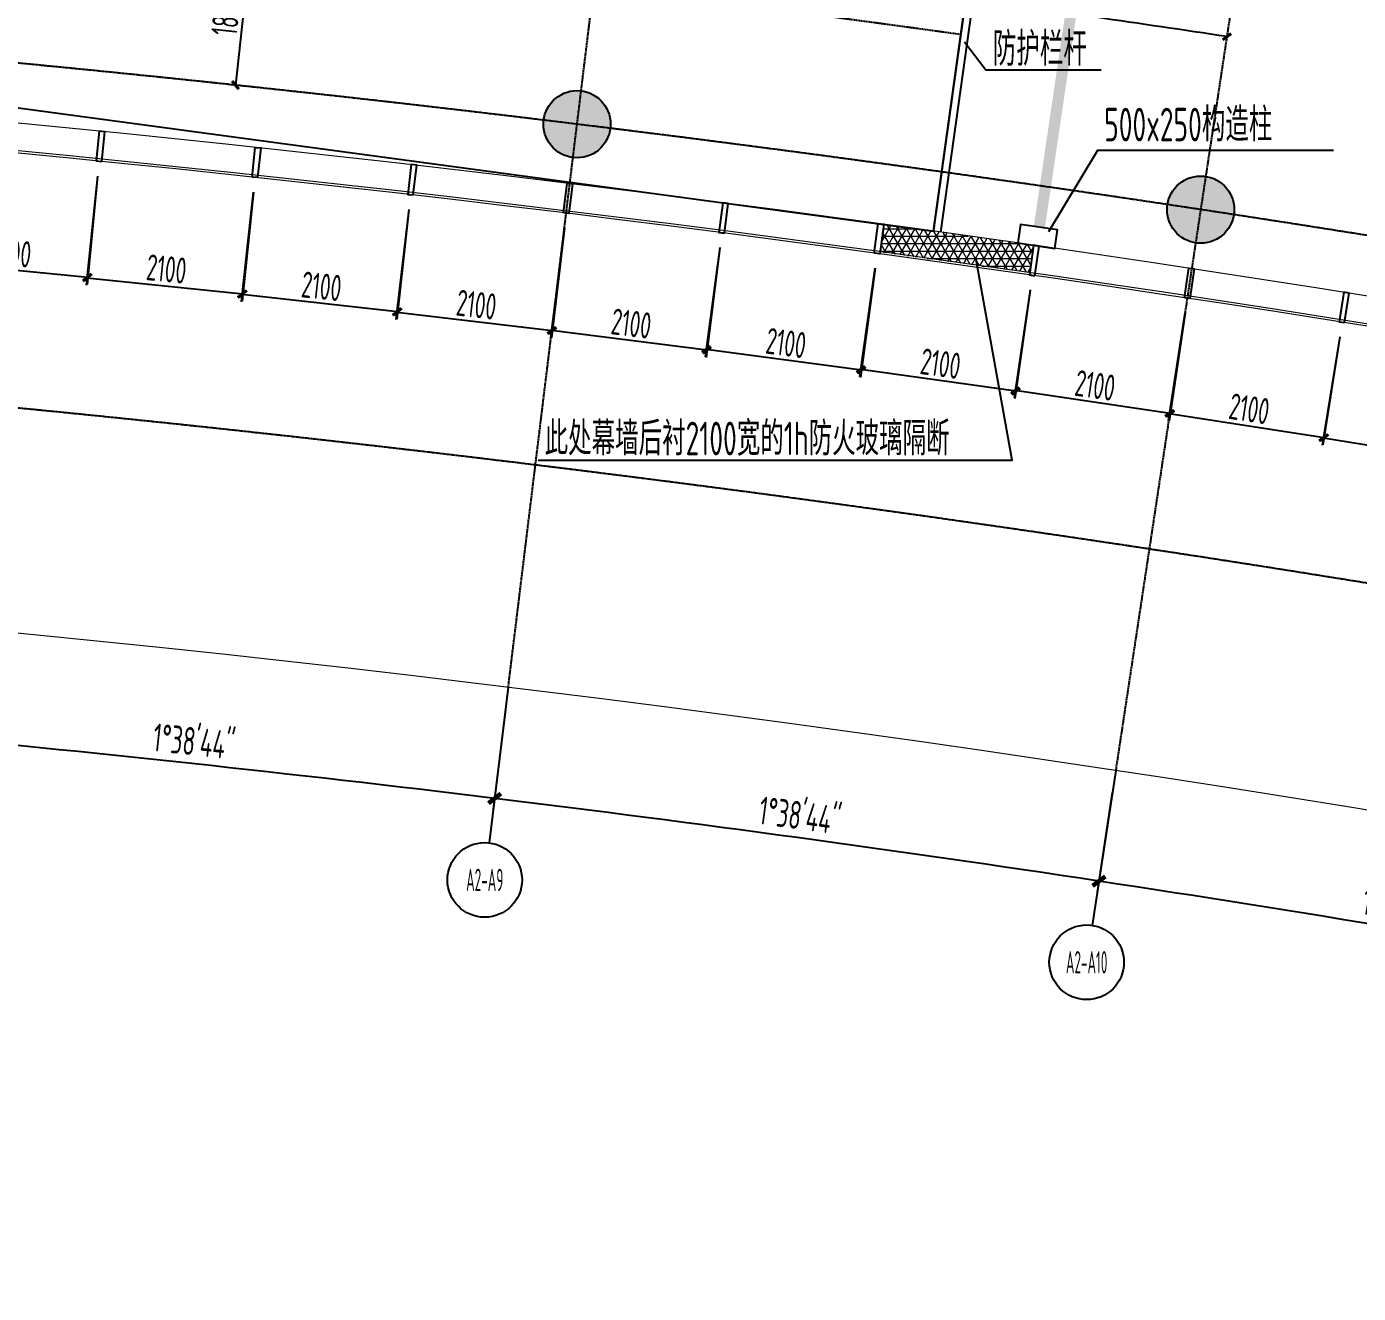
# Model space of a CAD drawing. Header units: millimetres. Extents: x 11515858 to 24947533, y -12784974 to -6116114.
# Drawn here: x 11806993 to 11824839, y -6418313 to -6401342 of the extents above; entities that cross this region are included whole.
import ezdxf
from ezdxf.enums import TextEntityAlignment as Align

# ---------------------------------------------------------------- set-up
doc = ezdxf.new("R2010")
doc.units = ezdxf.units.MM
doc.header["$LTSCALE"] = 10
for name, pattern in [('A2-RG-AXIS$0$CENTER', [2, 1.25, -0.25, 0.25, -0.25]), ('A2-RG-AXIS$0$DOTE', [2.42, 2, -0.2, 0.02, -0.2]), ('A2-RI-F2$0$HIDDEN2', [0.1875, 0.125, -0.0625]), ('A2-RV-F2$0$HIDDEN2', [0.1875, 0.125, -0.0625])]:
    doc.linetypes.add(name, pattern=pattern)
for name, color, linetype in [('A2-RB-F2$0$$34$A-DIMS-100', 1, 'Continuous'), ('A2-RB-F2$0$A-DIMS-100', 1, 'Continuous'), ('A2-RG-AXIS$0$A-AXIS', 1, 'Continuous'), ('A2-RG-AXIS$0$A-DIMS-100', 1, 'Continuous'), ('A2-RG-AXIS$0$A-GRID', 1, 'A2-RG-AXIS$0$CENTER'), ('A2-RG-AXIS$0$A-SYMB', 4, 'Continuous'), ('A2-RI-F2$0$A-COLS-PLAN-C', 7, 'Continuous'), ('A2-RI-F2$0$A-FIRE', 30, 'Continuous'), ('A2-RI-F2$0$A-STRS', 50, 'Continuous'), ('A2-RI-F2$0$A-STRS-HRAL', 80, 'Continuous'), ('A2-RI-F2$0$A-SYMB', 4, 'Continuous'), ('A2-RI-F2$0$A-SYMB-AREA', 4, 'Continuous'), ('A2-RI-F2$0$A-SYMB-NAME', 4, 'Continuous'), ('A2-RI-F2$0$A-SYMB-VOID', 35, 'Continuous'), ('A2-RI-F2$0$an-flor-abov', 2, 'A2-RI-F2$0$HIDDEN2'), ('A2-RI-F2$0$an-wndw-mull-v', 3, 'Continuous'), ('A2-RS-F2$0$A-HATH-GRAY', 8, 'Continuous'), ('A2-RS-F2$0$A-WALL-CONC', 6, 'Continuous'), ('A2-RV-F2$0$an-flor-abov', 2, 'A2-RV-F2$0$HIDDEN2')]:
    doc.layers.add(name, color=color, linetype=linetype)
for name, color, linetype, lineweight in [('A2-RI-F2$0$A-DETL-LLIN', 3, 'Continuous', 5), ('A2-RI-F2$0$A-FLOR-STRS', 2, 'Continuous', 5), ('A2-RI-F2$0$A-GLAZ', 140, 'Continuous', 5)]:
    doc.layers.add(name, color=color, linetype=linetype, lineweight=lineweight)
doc.styles.add('A2-RB-F2$0$$0$XD2008', font='hzs.shx', dxfattribs={"width": 0.7, "bigfont": 'hztxt.shx'})
doc.styles.add('A2-RB-F2$0$XD2008', font='hzs.shx', dxfattribs={"width": 0.7, "bigfont": 'hztxt.shx'})
doc.styles.add('A2-RG-AXIS$0$ECADI', font='hzs.shx', dxfattribs={"width": 0.7, "bigfont": 'hztxt.shx'})
doc.styles.add('A2-RG-AXIS$0$XD2008', font='hzs.shx', dxfattribs={"width": 0.7, "bigfont": 'hztxt.shx'})
doc.styles.add('A2-RI-F2$0$ECADI', font='hzs.shx', dxfattribs={"width": 0.7, "bigfont": 'hztxt.shx'})
doc.dimstyles.new('A2-RB-F2$0$$0$XD100$0', dxfattribs={"dimscale": 100, "dimtxt": 3.5, "dimasz": 1, "dimexe": 1, "dimexo": 2, "dimgap": 0.5, "dimtad": 1, "dimdec": 0, "dimdsep": 46, "dimtxsty": 'A2-RB-F2$0$$0$XD2008', "dimblk1": 'A2-RB-F2$0$$20$_ArchTick', "dimblk2": 'A2-RB-F2$0$$20$_ArchTick', "dimsah": 1, "dimcen": 2.5, "dimclrt": 4, "dimaunit": 1, "dimadec": 0, "dimazin": 0, "dimtfac": 1, "dimtdec": 0, "dimtix": 1, "dimtmove": 2, "dimatfit": 3, "dimfxl": 0, "dimtolj": 1, "dimtzin": 0, "dimarcsym": 0})
doc.dimstyles.new('A2-RB-F2$0$XD100$0', dxfattribs={"dimscale": 100, "dimtxt": 3.5, "dimasz": 1, "dimexe": 1, "dimexo": 2, "dimgap": 0.5, "dimtad": 1, "dimdec": 0, "dimdsep": 46, "dimtxsty": 'A2-RB-F2$0$XD2008', "dimblk1": 'A2-RB-F2$0$_ArchTick', "dimblk2": 'A2-RB-F2$0$_ArchTick', "dimsah": 1, "dimcen": 2.5, "dimclrt": 4, "dimaunit": 1, "dimadec": 0, "dimazin": 0, "dimtfac": 1, "dimtdec": 0, "dimtix": 1, "dimtmove": 1, "dimatfit": 3, "dimfxl": 0, "dimtolj": 1, "dimtzin": 0, "dimarcsym": 0})
doc.dimstyles.new('A2-RG-AXIS$0$XD150', dxfattribs={"dimscale": 300, "dimtxt": 2.5, "dimasz": 1.5, "dimexe": 1, "dimexo": 2, "dimgap": 0.5, "dimtad": 1, "dimdec": 0, "dimdsep": 46, "dimtxsty": 'A2-RG-AXIS$0$XD2008', "dimcen": 2.5, "dimclrt": 4, "dimaunit": 1, "dimadec": 3, "dimazin": 0, "dimtfac": 1, "dimtdec": 0, "dimtmove": 2, "dimatfit": 3, "dimfxl": 0, "dimtolj": 1, "dimtzin": 0, "dimarcsym": 0})

# ---------------------------------------------------------------- blocks, each defined once
blk = doc.blocks.new('A2-RG-AXIS$0$ECADI-TAG-GRID')
at = {"color": 13}
blk.add_circle((0, 0), 5, dxfattribs=at)
at = {"style": 'A2-RG-AXIS$0$ECADI', "width": 0.7}
blk.add_attdef('GRID', text='', height=5, dxfattribs=at).set_placement((0, 0), align=Align.MIDDLE)
blk = doc.blocks.new('A2-RG-AXIS$0$_ArchTick')
at = {"color": 0, "linetype": 'ByBlock', "const_width": 0.4}
blk.add_lwpolyline([(-0.5, -0.5), (0.5, 0.5)], dxfattribs=at)
blk = doc.blocks.new('*D1226')
at = {"layer": 'A2-RG-AXIS$0$A-DIMS-100', "color": 0, "lineweight": -2, "ltscale": 3, "transparency": 16777216}
for p, q in [((11821542, -6411603), (11821340, -6412938)), ((11829639, -6412949), (11829398, -6414278))]:
    blk.add_line(p, q, dxfattribs=at)
blk.add_arc((11778731, -6694179), 284600, 79.7395, 81.38492, dxfattribs=at)
at = {"layer": 'Defpoints', "color": 0, "ltscale": 3, "transparency": 16777216}
for p in [(11821587, -6411307), (11829692, -6412654), (11826742, -6413658), (11778731, -6694179)]:
    blk.add_point(p, dxfattribs=at)
at = {"layer": 'A2-RG-AXIS$0$A-DIMS-100', "color": 0, "lineweight": -2, "ltscale": 3, "transparency": 16777216, "xscale": 150, "yscale": 150, "zscale": 150}
for p, rotation in [((11821363, -6412790), 171.3849162593364), ((11829425, -6414130), 349.7394974973187)]:
    blk.add_blockref('A2-RG-AXIS$0$_ArchTick', p, dxfattribs=dict(at, rotation=rotation))
at = {"layer": 'A2-RG-AXIS$0$A-DIMS-100', "color": 4, "ltscale": 3, "transparency": 16777216, "insert": (11825447, -6413137), "char_height": 375, "attachment_point": 5, "rotation": 350.5622, "style": 'A2-RG-AXIS$0$XD2008'}
blk.add_mtext('\\A1;1°38\'44"', dxfattribs=at)
blk = doc.blocks.new('*D1228')
at = {"layer": 'A2-RG-AXIS$0$A-DIMS-100', "color": 0, "lineweight": -2, "ltscale": 3, "transparency": 16777216}
for p, q in [((11813411, -6410491), (11813247, -6411831)), ((11821542, -6411603), (11821340, -6412938))]:
    blk.add_line(p, q, dxfattribs=at)
blk.add_arc((11778731, -6694179), 284600, 81.38492, 83.03034, dxfattribs=at)
at = {"layer": 'Defpoints', "color": 0, "ltscale": 3, "transparency": 16777216}
for p in [(11813447, -6410193), (11821587, -6411307), (11818667, -6412395), (11778731, -6694179)]:
    blk.add_point(p, dxfattribs=at)
at = {"layer": 'A2-RG-AXIS$0$A-DIMS-100', "color": 0, "lineweight": -2, "ltscale": 3, "transparency": 16777216, "xscale": 150, "yscale": 150, "zscale": 150}
for p, rotation in [((11813265, -6411682), 173.0303374560399), ((11821363, -6412790), 351.3849186940221)]:
    blk.add_blockref('A2-RG-AXIS$0$_ArchTick', p, dxfattribs=dict(at, rotation=rotation))
at = {"layer": 'A2-RG-AXIS$0$A-DIMS-100', "color": 4, "ltscale": 3, "transparency": 16777216, "insert": (11817358, -6411911), "char_height": 375, "attachment_point": 5, "rotation": 352.2076, "style": 'A2-RG-AXIS$0$XD2008'}
blk.add_mtext('\\A1;1°38\'44"', dxfattribs=at)
blk = doc.blocks.new('*D1236')
at = {"layer": 'A2-RG-AXIS$0$A-DIMS-100', "color": 0, "lineweight": -2, "ltscale": 3, "transparency": 16777216}
for p, q in [((11805251, -6409612), (11805125, -6410956)), ((11813411, -6410491), (11813247, -6411831))]:
    blk.add_line(p, q, dxfattribs=at)
blk.add_arc((11778731, -6694179), 284600, 83.03033, 84.67575, dxfattribs=at)
at = {"layer": 'Defpoints', "color": 0, "ltscale": 3, "transparency": 16777216}
for p in [(11805278, -6409313), (11813447, -6410193), (11810559, -6411364), (11778731, -6694179)]:
    blk.add_point(p, dxfattribs=at)
at = {"layer": 'A2-RG-AXIS$0$A-DIMS-100', "color": 0, "lineweight": -2, "ltscale": 3, "transparency": 16777216, "xscale": 150, "yscale": 150, "zscale": 150}
for p, rotation in [((11805139, -6410807), 174.6757533726868), ((11813265, -6411682), 353.0303346106688)]:
    blk.add_blockref('A2-RG-AXIS$0$_ArchTick', p, dxfattribs=dict(at, rotation=rotation))
at = {"layer": 'A2-RG-AXIS$0$A-DIMS-100', "color": 4, "ltscale": 3, "transparency": 16777216, "insert": (11809237, -6410919), "char_height": 375, "attachment_point": 5, "rotation": 353.853, "style": 'A2-RG-AXIS$0$XD2008'}
blk.add_mtext('\\A1;1°38\'44"', dxfattribs=at)
blk = doc.blocks.new('A2-RV-F2')
at = {"layer": 'A2-RV-F2$0$an-flor-abov', "ltscale": 2}
blk.add_lwpolyline([(11810693, -6400358, -0.007515), (11819510, -6401448, -0.007515)], format="xyb", dxfattribs=at)
blk = doc.blocks.new('A2-RB-F2$0$$20$_ArchTick')
at = {"color": 0, "linetype": 'ByBlock', "const_width": 0.4}
blk.add_lwpolyline([(-0.5, -0.5), (0.5, 0.5)], dxfattribs=at)
blk = doc.blocks.new('*D1801')
at = {"layer": 'A2-RB-F2$0$$34$A-DIMS-100', "color": 0, "lineweight": -2, "transparency": 16777216}
blk.add_arc((11780047, -6685490), 287255, 81.38492, 82.0901, dxfattribs=at)
at = {"layer": 'Defpoints', "color": 0, "transparency": 16777216}
for p in [(11827609, -6371560), (11819813, -6399277), (11821911, -6401302), (11819125, -6404229), (11821587, -6411307)]:
    blk.add_point(p, dxfattribs=at)
at = {"layer": 'A2-RB-F2$0$$34$A-DIMS-100', "color": 0, "lineweight": -2, "transparency": 16777216, "xscale": 100, "yscale": 100, "zscale": 100}
for p, rotation in [((11819578, -6400968), 172.090097648536), ((11823077, -6401477), 351.3849183288015)]:
    blk.add_blockref('A2-RB-F2$0$$20$_ArchTick', p, dxfattribs=dict(at, rotation=rotation))
at = {"layer": 'A2-RB-F2$0$$34$A-DIMS-100', "color": 4, "transparency": 16777216, "insert": (11821365, -6400961), "char_height": 350, "attachment_point": 5, "rotation": 351.7375, "style": 'A2-RB-F2$0$$0$XD2008'}
blk.add_mtext('\\A1;0°42\'19"', dxfattribs=at)
blk = doc.blocks.new('A2-RB-F2$0$_ArchTick')
at = {"color": 0, "linetype": 'ByBlock', "const_width": 0.4}
blk.add_lwpolyline([(-0.5, -0.5), (0.5, 0.5)], dxfattribs=at)
blk = doc.blocks.new('*D1828')
at = {"layer": 'A2-RB-F2$0$A-DIMS-100', "color": 0, "lineweight": -2, "transparency": 16777216}
for p, q in [((11820439, -6404870), (11820226, -6406317)), ((11822517, -6405177), (11822303, -6406624)), ((11822318, -6406525), (11820240, -6406218))]:
    blk.add_line(p, q, dxfattribs=at)
at = {"layer": 'Defpoints', "color": 0, "transparency": 16777216}
for p in [(11820468, -6404673), (11822546, -6404979), (11820240, -6406218)]:
    blk.add_point(p, dxfattribs=at)
at = {"layer": 'A2-RB-F2$0$A-DIMS-100', "color": 0, "lineweight": -2, "transparency": 16777216, "xscale": 100, "yscale": 100, "zscale": 100}
for p, rotation in [((11820240, -6406218), 171.609136579774), ((11822318, -6406525), 351.609136579774)]:
    blk.add_blockref('A2-RB-F2$0$_ArchTick', p, dxfattribs=dict(at, rotation=rotation))
at = {"layer": 'A2-RB-F2$0$A-DIMS-100', "color": 4, "transparency": 16777216, "insert": (11821312, -6406149), "char_height": 350, "attachment_point": 5, "rotation": 351.6091, "style": 'A2-RB-F2$0$XD2008'}
blk.add_mtext('\\A1;2100', dxfattribs=at)
blk = doc.blocks.new('*D1829')
at = {"layer": 'A2-RB-F2$0$A-DIMS-100', "color": 0, "lineweight": -2, "transparency": 16777216}
for p, q in [((11818361, -6404578), (11818156, -6406033)), ((11820441, -6404871), (11820236, -6406326)), ((11820250, -6406227), (11818170, -6405934))]:
    blk.add_line(p, q, dxfattribs=at)
at = {"layer": 'Defpoints', "color": 0, "transparency": 16777216}
for p in [(11818389, -6404380), (11820468, -6404673), (11818170, -6405934)]:
    blk.add_point(p, dxfattribs=at)
at = {"layer": 'A2-RB-F2$0$A-DIMS-100', "color": 0, "lineweight": -2, "transparency": 16777216, "xscale": 100, "yscale": 100, "zscale": 100}
for p, rotation in [((11818170, -6405934), 171.9833880863437), ((11820250, -6406227), 351.9833880863437)]:
    blk.add_blockref('A2-RB-F2$0$_ArchTick', p, dxfattribs=dict(at, rotation=rotation))
at = {"layer": 'A2-RB-F2$0$A-DIMS-100', "color": 4, "transparency": 16777216, "insert": (11819241, -6405857), "char_height": 350, "attachment_point": 5, "rotation": 351.9834, "style": 'A2-RB-F2$0$XD2008'}
blk.add_mtext('\\A1;2100', dxfattribs=at)
blk = doc.blocks.new('*D1830')
at = {"layer": 'A2-RB-F2$0$A-DIMS-100', "color": 0, "lineweight": -2, "transparency": 16777216}
for p, q in [((11816281, -6404301), (11816086, -6405765)), ((11818363, -6404578), (11818168, -6406042)), ((11818181, -6405943), (11816099, -6405666))]:
    blk.add_line(p, q, dxfattribs=at)
at = {"layer": 'Defpoints', "color": 0, "transparency": 16777216}
for p in [(11816307, -6404102), (11818389, -6404380), (11816099, -6405666)]:
    blk.add_point(p, dxfattribs=at)
at = {"layer": 'A2-RB-F2$0$A-DIMS-100', "color": 0, "lineweight": -2, "transparency": 16777216, "xscale": 100, "yscale": 100, "zscale": 100}
for p, rotation in [((11816099, -6405666), 172.4133045520868), ((11818181, -6405943), 352.4133045520867)]:
    blk.add_blockref('A2-RB-F2$0$_ArchTick', p, dxfattribs=dict(at, rotation=rotation))
at = {"layer": 'A2-RB-F2$0$A-DIMS-100', "color": 4, "transparency": 16777216, "insert": (11817170, -6405581), "char_height": 350, "attachment_point": 5, "rotation": 352.4133, "style": 'A2-RB-F2$0$XD2008'}
blk.add_mtext('\\A1;2100', dxfattribs=at)
blk = doc.blocks.new('*D1831')
at = {"layer": 'A2-RB-F2$0$A-DIMS-100', "color": 0, "lineweight": -2, "transparency": 16777216}
for p, q in [((11814199, -6404039), (11814013, -6405512)), ((11816282, -6404301), (11816097, -6405774)), ((11816109, -6405675), (11814026, -6405412))]:
    blk.add_line(p, q, dxfattribs=at)
at = {"layer": 'Defpoints', "color": 0, "transparency": 16777216}
for p in [(11814224, -6403840), (11816307, -6404102), (11814026, -6405412)]:
    blk.add_point(p, dxfattribs=at)
at = {"layer": 'A2-RB-F2$0$A-DIMS-100', "color": 0, "lineweight": -2, "transparency": 16777216, "xscale": 100, "yscale": 100, "zscale": 100}
for p, rotation in [((11814026, -6405412), 172.8246617178342), ((11816109, -6405675), 352.8246617178341)]:
    blk.add_blockref('A2-RB-F2$0$_ArchTick', p, dxfattribs=dict(at, rotation=rotation))
at = {"layer": 'A2-RB-F2$0$A-DIMS-100', "color": 4, "transparency": 16777216, "insert": (11815096, -6405320), "char_height": 350, "attachment_point": 5, "rotation": 352.8247, "style": 'A2-RB-F2$0$XD2008'}
blk.add_mtext('\\A1;2100', dxfattribs=at)
blk = doc.blocks.new('*D1832')
at = {"layer": 'A2-RB-F2$0$A-DIMS-100', "color": 0, "lineweight": -2, "transparency": 16777216}
for p, q in [((11805853, -6403140), (11805712, -6404595)), ((11807943, -6403343), (11807802, -6404798)), ((11805721, -6404496), (11807811, -6404699))]:
    blk.add_line(p, q, dxfattribs=at)
at = {"layer": 'Defpoints', "color": 0, "transparency": 16777216}
for p in [(11805872, -6402941), (11807962, -6403144), (11807811, -6404699)]:
    blk.add_point(p, dxfattribs=at)
at = {"layer": 'A2-RB-F2$0$A-DIMS-100', "color": 0, "lineweight": -2, "transparency": 16777216, "xscale": 100, "yscale": 100, "zscale": 100}
for p, rotation in [((11805721, -6404496), 174.4515361555183), ((11807811, -6404699), 354.4515361555183)]:
    blk.add_blockref('A2-RB-F2$0$_ArchTick', p, dxfattribs=dict(at, rotation=rotation))
at = {"layer": 'A2-RB-F2$0$A-DIMS-100', "color": 4, "transparency": 16777216, "insert": (11806788, -6404373), "char_height": 350, "attachment_point": 5, "rotation": 354.4515, "style": 'A2-RB-F2$0$XD2008'}
blk.add_mtext('\\A1;2100', dxfattribs=at)
blk = doc.blocks.new('*D1833')
at = {"layer": 'A2-RB-F2$0$A-DIMS-100', "color": 0, "lineweight": -2, "transparency": 16777216}
for p, q in [((11807942, -6403343), (11807790, -6404804)), ((11810031, -6403559), (11809879, -6405021)), ((11807800, -6404705), (11809889, -6404921))]:
    blk.add_line(p, q, dxfattribs=at)
at = {"layer": 'Defpoints', "color": 0, "transparency": 16777216}
for p in [(11807962, -6403144), (11810051, -6403360), (11809889, -6404921)]:
    blk.add_point(p, dxfattribs=at)
at = {"layer": 'A2-RB-F2$0$A-DIMS-100', "color": 0, "lineweight": -2, "transparency": 16777216, "xscale": 100, "yscale": 100, "zscale": 100}
for p, rotation in [((11807800, -6404705), 174.0772846489702), ((11809889, -6404921), 354.0772846489702)]:
    blk.add_blockref('A2-RB-F2$0$_ArchTick', p, dxfattribs=dict(at, rotation=rotation))
at = {"layer": 'A2-RB-F2$0$A-DIMS-100', "color": 4, "transparency": 16777216, "insert": (11808868, -6404589), "char_height": 350, "attachment_point": 5, "rotation": 354.0773, "style": 'A2-RB-F2$0$XD2008'}
blk.add_mtext('\\A1;2100', dxfattribs=at)
blk = doc.blocks.new('*D1834')
at = {"layer": 'A2-RB-F2$0$A-DIMS-100', "color": 0, "lineweight": -2, "transparency": 16777216}
for p, q in [((11810029, -6403559), (11809866, -6405027)), ((11812116, -6403792), (11811953, -6405260)), ((11809877, -6404928), (11811964, -6405160))]:
    blk.add_line(p, q, dxfattribs=at)
at = {"layer": 'Defpoints', "color": 0, "transparency": 16777216}
for p in [(11810051, -6403360), (11812138, -6403593), (11811964, -6405160)]:
    blk.add_point(p, dxfattribs=at)
at = {"layer": 'A2-RB-F2$0$A-DIMS-100', "color": 0, "lineweight": -2, "transparency": 16777216, "xscale": 100, "yscale": 100, "zscale": 100}
for p, rotation in [((11809877, -6404928), 173.647368183284), ((11811964, -6405160), 353.6473681832839)]:
    blk.add_blockref('A2-RB-F2$0$_ArchTick', p, dxfattribs=dict(at, rotation=rotation))
at = {"layer": 'A2-RB-F2$0$A-DIMS-100', "color": 4, "transparency": 16777216, "insert": (11810945, -6404821), "char_height": 350, "attachment_point": 5, "rotation": 353.6474, "style": 'A2-RB-F2$0$XD2008'}
blk.add_mtext('\\A1;2100', dxfattribs=at)
blk = doc.blocks.new('*D1835')
at = {"layer": 'A2-RB-F2$0$A-DIMS-100', "color": 0, "lineweight": -2, "transparency": 16777216}
for p, q in [((11812115, -6403791), (11811940, -6405266)), ((11814200, -6404039), (11814025, -6405513)), ((11811952, -6405166), (11814037, -6405414))]:
    blk.add_line(p, q, dxfattribs=at)
at = {"layer": 'Defpoints', "color": 0, "transparency": 16777216}
for p in [(11812138, -6403593), (11814224, -6403840), (11814037, -6405414)]:
    blk.add_point(p, dxfattribs=at)
at = {"layer": 'A2-RB-F2$0$A-DIMS-100', "color": 0, "lineweight": -2, "transparency": 16777216, "xscale": 100, "yscale": 100, "zscale": 100}
for p, rotation in [((11811952, -6405166), 173.2360110174465), ((11814037, -6405414), 353.2360110174465)]:
    blk.add_blockref('A2-RB-F2$0$_ArchTick', p, dxfattribs=dict(at, rotation=rotation))
at = {"layer": 'A2-RB-F2$0$A-DIMS-100', "color": 4, "transparency": 16777216, "insert": (11813021, -6405067), "char_height": 350, "attachment_point": 5, "rotation": 353.236, "style": 'A2-RB-F2$0$XD2008'}
blk.add_mtext('\\A1;2100', dxfattribs=at)
blk = doc.blocks.new('*D1771')
at = {"layer": 'A2-RB-F2$0$A-DIMS-100', "color": 0, "lineweight": -2, "transparency": 16777216}
for p, q in [((11822515, -6405177), (11822290, -6406622)), ((11824590, -6405499), (11824365, -6406944)), ((11822306, -6406523), (11824381, -6406846))]:
    blk.add_line(p, q, dxfattribs=at)
at = {"layer": 'Defpoints', "color": 0, "transparency": 16777216}
for p in [(11822546, -6404979), (11824621, -6405302), (11824381, -6406846)]:
    blk.add_point(p, dxfattribs=at)
at = {"layer": 'A2-RB-F2$0$A-DIMS-100', "color": 0, "lineweight": -2, "transparency": 16777216, "xscale": 100, "yscale": 100, "zscale": 100}
for p, rotation in [((11822306, -6406523), 171.1606991817868), ((11824381, -6406846), 351.1606991817868)]:
    blk.add_blockref('A2-RB-F2$0$_ArchTick', p, dxfattribs=dict(at, rotation=rotation))
at = {"layer": 'A2-RB-F2$0$A-DIMS-100', "color": 4, "transparency": 16777216, "insert": (11823378, -6406462), "char_height": 350, "attachment_point": 5, "rotation": 351.1607, "style": 'A2-RB-F2$0$XD2008'}
blk.add_mtext('\\A1;2100', dxfattribs=at)
blk = doc.blocks.new('*D1772')
at = {"layer": 'A2-RB-F2$0$A-DIMS-100', "color": 0, "lineweight": -2, "transparency": 16777216}
for p, q in [((11824589, -6405499), (11824354, -6406949)), ((11826662, -6405835), (11826427, -6407286)), ((11824370, -6406851), (11826443, -6407187))]:
    blk.add_line(p, q, dxfattribs=at)
at = {"layer": 'Defpoints', "color": 0, "transparency": 16777216}
for p in [(11824621, -6405302), (11826694, -6405638), (11826443, -6407187)]:
    blk.add_point(p, dxfattribs=at)
at = {"layer": 'A2-RB-F2$0$A-DIMS-100', "color": 0, "lineweight": -2, "transparency": 16777216, "xscale": 100, "yscale": 100, "zscale": 100}
for p, rotation in [((11824370, -6406851), 170.7864476752229), ((11826443, -6407187), 350.7864476752229)]:
    blk.add_blockref('A2-RB-F2$0$_ArchTick', p, dxfattribs=dict(at, rotation=rotation))
at = {"layer": 'A2-RB-F2$0$A-DIMS-100', "color": 4, "transparency": 16777216, "insert": (11825442, -6406797), "char_height": 350, "attachment_point": 5, "rotation": 350.7864, "style": 'A2-RB-F2$0$XD2008'}
blk.add_mtext('\\A1;2100', dxfattribs=at)
blk = doc.blocks.new('*D2097')
at = {"layer": 'A2-RB-F2$0$A-DIMS-100', "color": 0, "lineweight": -2, "transparency": 16777216}
for p, q in [((11809989, -6400282), (11809791, -6402125)), ((11810196, -6400305), (11809890, -6400272)), ((11809998, -6402148), (11809691, -6402115))]:
    blk.add_line(p, q, dxfattribs=at)
at = {"layer": 'Defpoints', "color": 0, "transparency": 16777216}
for p in [(11810395, -6400326), (11809791, -6402125), (11810197, -6402169)]:
    blk.add_point(p, dxfattribs=at)
at = {"layer": 'A2-RB-F2$0$A-DIMS-100', "color": 0, "lineweight": -2, "transparency": 16777216, "xscale": 100, "yscale": 100, "zscale": 100}
for p, rotation in [((11809989, -6400282), 83.84974869316427), ((11809791, -6402125), 263.8497486931642)]:
    blk.add_blockref('A2-RB-F2$0$_ArchTick', p, dxfattribs=dict(at, rotation=rotation))
at = {"layer": 'A2-RB-F2$0$A-DIMS-100', "color": 4, "transparency": 16777216, "insert": (11809666, -6401180), "char_height": 350, "attachment_point": 5, "rotation": 83.8497, "style": 'A2-RB-F2$0$XD2008'}
blk.add_mtext('\\A1;1850', dxfattribs=at)
blk = doc.blocks.new('A2-RS-F2')
at = {"layer": 'A2-RS-F2$0$A-HATH-GRAY', "ltscale": 3}
h = blk.add_hatch(color=256, dxfattribs=at)
h.paths.add_polyline_path([(11780371, -6378133), (11781371, -6378140), (11781380, -6376840), (11780380, -6376833)])
h.paths.add_polyline_path([(11771295, -6378216), (11772295, -6378194), (11772267, -6376895), (11771267, -6376916)])
h.paths.add_polyline_path([(11789445, -6378310), (11790445, -6378346), (11790491, -6377046), (11789491, -6377011)])
h.paths.add_polyline_path([(11794061, -6377996), (11794660, -6378034), (11794711, -6377236), (11794112, -6377197)])
h.paths.add_polyline_path([(11762226, -6378560), (11763225, -6378509), (11763159, -6377211), (11762160, -6377261)])
h.paths.add_polyline_path([(11756054, -6378846), (11756851, -6378783), (11756756, -6377587), (11755959, -6377650)])
h.paths.add_polyline_path([(11801644, -6378462), (11802243, -6378500), (11802294, -6377702), (11801696, -6377663)])
h.paths.add_polyline_path([(11751557, -6379698), (11752355, -6379635), (11752220, -6377940), (11751422, -6378003)])
h.paths.add_polyline_path([(11807664, -6379406), (11808460, -6379480), (11808572, -6378285), (11807775, -6378211)])
h.paths.add_polyline_path([(11816585, -6380403), (11817577, -6380525), (11817736, -6379235), (11816743, -6379113)])
h.paths.add_polyline_path([(11825579, -6381619), (11826568, -6381768), (11826763, -6380483), (11825774, -6380333)])
h.paths.add_polyline_path([(11793833, -6381539), (11794432, -6381577), (11794483, -6380779), (11793885, -6380740)])
h.paths.add_polyline_path([(11801417, -6382005), (11802015, -6382043), (11802067, -6381245), (11801468, -6381206)])
h.paths.add_polyline_path([(11834536, -6383085), (11835520, -6383263), (11835752, -6381984), (11834768, -6381806)])
h.paths.add_polyline_path([(11843442, -6384837), (11844420, -6385043), (11844688, -6383771), (11843710, -6383565)])
h.paths.add_polyline_path([(11849707, -6386048), (11850486, -6386227), (11850721, -6385255), (11849941, -6385076)])
h.paths.add_polyline_path([(11756691, -6386871), (11757489, -6386806), (11757394, -6385612), (11756597, -6385675)])
h.paths.add_polyline_path([(11752176, -6387474), (11752973, -6387410), (11752838, -6385716), (11752041, -6385779)])
h.paths.add_polyline_path([(11854132, -6387107), (11854912, -6387286), (11855146, -6386314), (11854366, -6386134)])
h.paths.add_polyline_path([(11793236, -6390821), (11793835, -6390859), (11793887, -6390061), (11793288, -6390022)])
h.paths.add_polyline_path([(11800820, -6391286), (11801419, -6391324), (11801470, -6390526), (11800871, -6390487)])
h.paths.add_polyline_path([(11847832, -6393825), (11848612, -6394005), (11848846, -6393033), (11848067, -6392853)])
h.paths.add_polyline_path([(11780263, -6394032), (11781263, -6394039), (11781272, -6392739), (11780272, -6392732)])
h.paths.add_polyline_path([(11771644, -6394112), (11772644, -6394090), (11772615, -6392791), (11771616, -6392812)])
h.paths.add_polyline_path([(11788881, -6394200), (11789880, -6394236), (11789926, -6392936), (11788927, -6392901)])
h.paths.add_polyline_path([(11793009, -6394364), (11793607, -6394402), (11793659, -6393604), (11793060, -6393565)])
h.paths.add_polyline_path([(11763031, -6394440), (11764030, -6394389), (11763964, -6393090), (11762965, -6393141)])
h.paths.add_polyline_path([(11757323, -6394797), (11758120, -6394731), (11758025, -6393537), (11757227, -6393600)])
h.paths.add_polyline_path([(11800592, -6394829), (11801191, -6394867), (11801242, -6394069), (11800643, -6394030)])
h.paths.add_polyline_path([(11852257, -6394884), (11853037, -6395064), (11853271, -6394091), (11852492, -6393912)])
h.paths.add_polyline_path([(11752786, -6395149), (11753584, -6395086), (11753449, -6393391), (11752652, -6393455)])
h.paths.add_polyline_path([(11806189, -6395237), (11806985, -6395311), (11807096, -6394116), (11806300, -6394042)])
h.paths.add_polyline_path([(11814656, -6396186), (11815648, -6396307), (11815806, -6395017), (11814813, -6394896)])
h.paths.add_polyline_path([(11823198, -6397340), (11824186, -6397490), (11824381, -6396205), (11823392, -6396055)])
h.paths.add_polyline_path([(11831682, -6398729), (11832663, -6398921), (11832913, -6397645), (11831931, -6397453)])
h.paths.add_polyline_path([(11840164, -6400383), (11841142, -6400589), (11841411, -6399317), (11840432, -6399110)])
edge = h.paths.add_edge_path()
edge.add_arc((11772286, -6400549), 450, 0, 360)
edge = h.paths.add_edge_path()
edge.add_arc((11789152, -6400664), 450, 0, 360)
edge = h.paths.add_edge_path()
edge.add_arc((11763857, -6400856), 450, 0, 360)
h.paths.add_polyline_path([(11845946, -6401652), (11846725, -6401831), (11846960, -6400859), (11846180, -6400679)])
edge = h.paths.add_edge_path()
edge.add_arc((11797576, -6401084), 450, 0, 360)
edge = h.paths.add_edge_path()
edge.add_arc((11755441, -6401404), 451, 0, 360)
edge = h.paths.add_edge_path()
edge.add_arc((11805984, -6401746), 450, 0, 360)
h.paths.add_polyline_path([(11850371, -6402710), (11851151, -6402890), (11851385, -6401917), (11850605, -6401738)])
edge = h.paths.add_edge_path()
edge.add_arc((11814369, -6402649), 450, 0, 360)
edge = h.paths.add_edge_path()
edge.add_arc((11822726, -6403793), 450, 0, 360)
edge = h.paths.add_edge_path()
edge.add_arc((11831046, -6405176), 450, 0, 360)
edge = h.paths.add_edge_path()
edge.add_arc((11839323, -6406797), 451, 0, 360)
edge = h.paths.add_edge_path()
edge.add_arc((11847549, -6408655), 451, 0, 360)
edge = h.paths.add_edge_path()
edge.add_arc((11780719, -6400485), 450, 0, 360)
at = {"layer": 'A2-RS-F2$0$A-WALL-CONC'}
for centre in [(11814369, -6402649), (11822726, -6403793)]:
    blk.add_circle(centre, 450, dxfattribs=at)
blk = doc.blocks.new('A2-RI-F2$0$5erhfh')
at = {"layer": 'A2-RI-F2$0$A-SYMB-AREA', "style": 'A2-RI-F2$0$ECADI', "width": 0.7}
blk.add_attdef('340M2', text='', height=2.5, dxfattribs=at).set_placement((0, 1.25), align=Align.MIDDLE_LEFT)
at = {"layer": 'A2-RI-F2$0$A-SYMB-NAME', "style": 'A2-RI-F2$0$ECADI', "width": 0.7}
blk.add_attdef('CHINESENAME', (-12.29, 3.09), '', height=4.5, dxfattribs=at)
blk = doc.blocks.new('A2-RI-F2$0$5yrthfh')
at = {"layer": 'A2-RI-F2$0$an-wndw-mull-v'}
blk.add_lwpolyline([(3, -37), (402, -3), (396, 71), (-3, 37), (3, -37)], close=True, dxfattribs=at)
blk = doc.blocks.new('A2-RI-F2$0$564hysrthtdh')
for p, rotation in [((52521, -1740), 79.43843609078466), ((56697, -2189), 78.61590693841886), ((60866, -2699), 77.7931922267385), ((65026, -3269), 76.97049212013813), ((69178, -3897), 76.14796296777232)]:
    blk.add_blockref('A2-RI-F2$0$5yrthfh', p, dxfattribs=dict(rotation=rotation))
for p, xscale, rotation in [((54610, -1957), -0.9999999999999998, 268.6792596764143), ((58782, -2436), -1, 267.8565449647339), ((62947, -2977), -1, 267.0340158123681), ((67103, -3575), -1, 266.2113157057677)]:
    blk.add_blockref('A2-RI-F2$0$5yrthfh', p, dxfattribs=dict(xscale=xscale, rotation=rotation))
blk = doc.blocks.new('A2-RG-AXIS')
at = {"layer": 'A2-RG-AXIS$0$A-AXIS', "ltscale": 3}
for p, q in [((11813447.2, -6410192.8), (11813192.3, -6412277.3)), ((11821587.2, -6411306.8), (11821272.7, -6413383.1))]:
    blk.add_line(p, q, dxfattribs=at)
at = {"layer": 'A2-RG-AXIS$0$A-GRID', "linetype": 'A2-RG-AXIS$0$DOTE'}
for p, q in [((11813447.2, -6410192.8), (11818325.2, -6370289.9)), ((11827609, -6371560.4), (11821587.2, -6411306.8))]:
    blk.add_line(p, q, dxfattribs=at)
for radius, start, end in [(300800, 75.589285, 95.407644), (293700, 75.589281, 95.407645), (289100, 75.589281, 95.407645)]:
    blk.add_arc((11778730.7, -6694178.7), radius, start, end, dxfattribs=at)
at = {"layer": 'A2-RG-AXIS$0$A-SYMB'}
ref = blk.add_blockref('A2-RG-AXIS$0$ECADI-TAG-GRID', (11813131.7, -6412773.6), dxfattribs=dict(at, xscale=100, yscale=100, zscale=100))
ref.add_attrib('GRID', 'A2-A9', dxfattribs={"layer": '0', "extrusion": (0, 0, -1), "height": 300, "style": 'A2-RG-AXIS$0$ECADI', "text_generation_flag": 2, "width": 0.5}).set_placement((-11813131.7, -6412773.6), align=Align.MIDDLE)
ref = blk.add_blockref('A2-RG-AXIS$0$ECADI-TAG-GRID', (11821197.8, -6413877.4), dxfattribs=dict(at, xscale=100, yscale=100, zscale=100))
ref.add_attrib('GRID', 'A2-A10', dxfattribs={"layer": '0', "extrusion": (0, 0, -1), "height": 300, "style": 'A2-RG-AXIS$0$ECADI', "text_generation_flag": 2, "width": 0.5}).set_placement((-11821197.8, -6413877.4), align=Align.MIDDLE)
at = {"layer": 'A2-RG-AXIS$0$A-DIMS-100', "ltscale": 3}
for base, p1, p2, picture, middle in [((11810559.4, -6411364.1), (11813447.2, -6410192.8), (11805278.5, -6409313.1), '*D1236', (11809237.3, -6410918.5)), ((11818667, -6412394.7), (11813447.2, -6410192.8), (11821587.2, -6411306.8), '*D1228', (11817358.3, -6411911.3)), ((11826741.7, -6413657.6), (11829692, -6412654), (11821587.2, -6411306.8), '*D1226', (11825447.4, -6413136.8))]:
    dim = blk.add_angular_dim_3p(base=base, center=(11778730.7, -6694178.7), p1=p1, p2=p2, dimstyle='A2-RG-AXIS$0$XD150', override={"dimscale": 150, "dimasz": 1, "dimblk": 'A2-RG-AXIS$0$_ArchTick', "dimadec": 4}, dxfattribs=at)
    dim.commit()
    dim.dimension.update_dxf_attribs({"geometry": picture, "text_midpoint": middle})
blk = doc.blocks.new('A2-RB-F2')
at = {"layer": 'A2-RB-F2$0$$34$A-DIMS-100'}
dim = blk.add_angular_dim_2l(base=(11821911.0194, -6401302.4101), line1=((11819124.8367, -6404228.9516), (11819812.9172, -6399276.5099)), line2=((11827609.0147, -6371560.3696), (11821587.2333, -6411306.78)), dimstyle='A2-RB-F2$0$$0$XD100$0', override={"dimadec": 4}, dxfattribs=at)
dim.commit()
dim.dimension.update_dxf_attribs({"geometry": '*D1801', "text_midpoint": (11821365.107, -6400961.4814)})
at = {"layer": 'A2-RB-F2$0$A-DIMS-100'}
dim = blk.add_aligned_dim(p1=(11810395.2, -6400326.1), p2=(11810196.6, -6402169.1), distance=-408, text='1850', dimstyle='A2-RB-F2$0$XD100$0', dxfattribs=at)
dim.commit()
dim.dimension.update_dxf_attribs({"geometry": '*D2097', "text_midpoint": (11809666.5, -6401179.8)})
for p1, p2, distance, picture, middle in [((11805872.3, -6402940.7), (11807962.4, -6403143.7), -1562.5, '*D1832', (11806788, -6404373.5)), ((11807962.4, -6403143.7), (11810051.3, -6403360.4), -1569.4, '*D1833', (11808868.1, -6404589.3)), ((11810051.3, -6403360.4), (11812138.4, -6403592.8), -1577.2, '*D1834', (11810945.2, -6404820.5)), ((11812138.4, -6403592.8), (11814223.8, -6403840.1), -1584.7, '*D1835', (11813020.9, -6405066.7)), ((11816307.3, -6404102.4), (11814223.8, -6403840.1), 1584.7, '*D1831', (11815095.7, -6405320.3)), ((11818389, -6404379.7), (11816307.3, -6404102.4), 1577.2, '*D1830', (11817169.6, -6405581.4)), ((11820468.5, -6404672.6), (11818389, -6404379.7), 1569.4, '*D1829', (11819241.2, -6405857.4)), ((11822546, -6404979), (11820468.5, -6404672.6), 1562.5, '*D1828', (11821312, -6406149)), ((11822545.9, -6404979), (11824620.9, -6405301.7), -1562.5, '*D1771', (11823377.9, -6406462)), ((11824620.9, -6405301.7), (11826693.9, -6405637.9), -1569.4, '*D1772', (11825442.1, -6406796.8))]:
    dim = blk.add_aligned_dim(p1=p1, p2=p2, distance=distance, dimstyle='A2-RB-F2$0$XD100$0', dxfattribs=at)
    dim.commit()
    dim.dimension.update_dxf_attribs({"geometry": picture, "text_midpoint": middle})
blk = doc.blocks.new('A2-RI-F2')
at = {"layer": 'A2-RI-F2$0$A-GLAZ'}
h = blk.add_hatch(dxfattribs=at)
h.set_pattern_fill('NET3', color=256, scale=800)
h.set_pattern_definition([(0, (424.16, -49.46), (0, 100), []), (60, (424.16, -49.46), (-86.6025404, 50), []), (120, (424.16, -49.46), (-86.6025404, -50), [])])
edge = h.paths.add_edge_path()
edge.add_line((11818428, -6404365), (11818476, -6403998))
edge.add_arc((11783018, -6672595), 270928, 442.05079, 442.47974, ccw=False)
edge.add_line((11820486, -6404271), (11820435, -6404637))
edge.add_arc((11780155, -6694381), 292530, 442.08558, 442.48226)
at = {"layer": 'A2-RI-F2$0$A-COLS-PLAN-C'}
blk.add_lwpolyline([(11820276, -6404240), (11820771, -6404312), (11820806, -6404064), (11820311, -6403993), (11820276, -6404240)], dxfattribs=at)
at = {"layer": 'A2-RI-F2$0$A-DETL-LLIN'}
blk.add_arc((11778731, -6694179), 286100, 74.62894, 96.36799, dxfattribs=at)
at = {"layer": 'A2-RI-F2$0$A-FIRE', "color": 20, "linetype": 'A2-RI-F2$0$HIDDEN2', "ltscale": 5, "true_color": 0xf92306, "const_width": 150}
blk.add_lwpolyline([(11806587, -6395274), (11806378, -6397514, -0.014814), (11821261, -6399310), (11820564, -6404029)], format="xyb", dxfattribs=at)
at = {"layer": 'A2-RI-F2$0$A-GLAZ'}
for radius, start, end in [(292900, 76.32124, 94.67251), (292530, 76.24887, 94.74499), (292500, 76.24299, 94.75087)]:
    blk.add_arc((11778731, -6694179), radius, start, end, dxfattribs=at)
at = {"layer": 'A2-RI-F2$0$A-STRS-HRAL', "ltscale": 0.25}
for p, q in [((11819145, -6404080), (11819813, -6399277)), ((11819245, -6404094), (11819926, -6399191))]:
    blk.add_line(p, q, dxfattribs=at)
at = {"layer": 'A2-RI-F2$0$A-SYMB'}
for points in [[(11819559, -6401544), (11819848, -6401922), (11821393, -6401922)], [(11824508, -6402999), (11821343, -6402999), (11820689, -6404093)], [(11813846, -6407151), (11820202, -6407151), (11819715, -6404437)]]:
    blk.add_lwpolyline(points, dxfattribs=at)
at = {"layer": 'A2-RI-F2$0$A-SYMB-VOID', "ltscale": 500}
blk.add_lwpolyline([(11790195, -6396650), (11791696, -6400378), (11819144, -6404080)], dxfattribs=at)
at = {"layer": 'A2-RI-F2$0$an-flor-abov'}
blk.add_lwpolyline([(11803246, -6397440, -0.013998), (11819813, -6399277), (11819144, -6404080)], format="xyb", dxfattribs=at)
for name, p in [('A2-RS-F2', (0, 0)), ('A2-RI-F2$0$564hysrthtdh', (11755441, -6401404))]:
    blk.add_blockref(name, p)
ref = blk.add_blockref('A2-RI-F2$0$5erhfh', (11821170, -6402175), dxfattribs=dict(xscale=100, yscale=100, zscale=100))
ref.add_attrib('CHINESENAME', '防护栏杆', (11819941, -6401866), dxfattribs={"layer": 'A2-RI-F2$0$A-SYMB-NAME', "height": 450, "style": 'A2-RI-F2$0$ECADI', "width": 0.7})
ref = blk.add_blockref('A2-RI-F2$0$5erhfh', (11822662, -6403188), dxfattribs=dict(xscale=100, yscale=100, zscale=100))
ref.add_attrib('CHINESENAME', '500x250构造柱', (11821433, -6402879), dxfattribs={"layer": 'A2-RI-F2$0$A-SYMB-NAME', "height": 450, "style": 'A2-RI-F2$0$ECADI', "width": 0.7})
ref = blk.add_blockref('A2-RI-F2$0$5erhfh', (11815164, -6407394), dxfattribs=dict(xscale=100, yscale=100, zscale=100))
ref.add_attrib('CHINESENAME', '此处幕墙后衬2100宽的1h防火玻璃隔断', (11813934, -6407085), dxfattribs={"layer": 'A2-RI-F2$0$A-SYMB-NAME', "height": 450, "style": 'A2-RI-F2$0$ECADI', "width": 0.7})
at = {"layer": 'A2-RI-F2$0$A-FLOR-STRS'}
blk.add_blockref('A2-RG-AXIS', (0, 0), dxfattribs=at)
at = {"layer": 'A2-RI-F2$0$A-STRS', "linetype": 'Continuous'}
blk.add_blockref('A2-RB-F2', (0, 0), dxfattribs=at)

msp = doc.modelspace()

# ---------------------------------------------------------------- block references
for name in ['A2-RI-F2', 'A2-RB-F2', 'A2-RG-AXIS', 'A2-RS-F2', 'A2-RV-F2']:
    msp.add_blockref(name, (0, 0))

doc.saveas('drawing.dxf')
